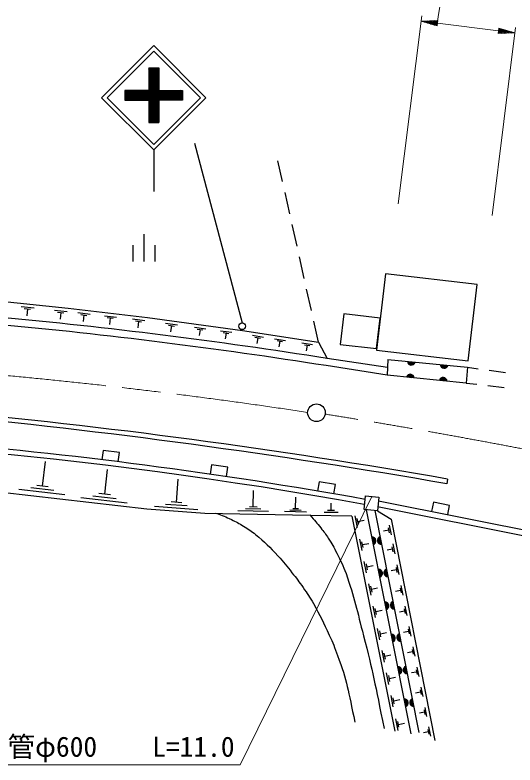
# Model space of a CAD drawing. Units: millimetres, scale not verified. Extents: x 40000 to 680000, y 20000 to 380000.
# Drawn here: x 341565 to 386972, y 273118 to 341253 of the extents above; entities that cross this region are included whole.
import ezdxf
from ezdxf.enums import TextEntityAlignment as Align

# ---------------------------------------------------------------- set-up
doc = ezdxf.new("R2010")
doc.units = ezdxf.units.MM
doc.header["$LTSCALE"] = 1000
doc.linetypes.add('CHAIN', pattern=[18.5, 12, -1.5, 3.5, -1.5])
for name, color, linetype, lineweight in [('M-BGD', 7, 'Continuous', 25), ('M-BMK', 2, 'CHAIN', 13), ('M-BMK-SRVR', 3, 'Continuous', 25), ('M-STR-HTXT', 7, 'Continuous', 13), ('M-STR-STRC', 7, 'Continuous', 25), ('M-STR-STRD', 7, 'Continuous', 25)]:
    doc.layers.add(name, color=color, linetype=linetype, lineweight=lineweight)
doc.styles.add('ＭＳ ゴシック', font='')
doc.styles.get('ＭＳ ゴシック').set_extended_font_data('MS Gothic')

msp = doc.modelspace()

# ---------------------------------------------------------------- hatches: boundary and pattern name
at = {"layer": 'M-STR-STRC'}
h = msp.add_hatch(dxfattribs=at)
h.set_pattern_fill('USER', color=256, style=0, pattern_type=2)
h.set_pattern_definition([(45, (353285, 334409), (-70.7107, 70.7107), []), (135, (353285, 334409), (-70.7107, -70.7107), [])])
h.paths.add_polyline_path([(351552, 334409), (353713, 334409), (353713, 336441), (354613, 336441), (354613, 334409), (356775, 334409), (356775, 333509), (354613, 333509), (354613, 331476), (353713, 331476), (353713, 333509), (351552, 333509)])

# ---------------------------------------------------------------- linework, layer by layer
at = {"layer": 'M-BGD'}
for p, q in [((365872, 326115), (365449, 328013)), ((366525, 323186), (366090, 325139)), ((367179, 320258), (366743, 322210)), ((353257, 321346), (353257, 318846)), ((352257, 320346), (352257, 318846)), ((354257, 320346), (354257, 318846)), ((367832, 317330), (367396, 319282)), ((368485, 314402), (368050, 316354)), ((342135, 314763), (343291, 314642)), ((342408, 314579), (342986, 314518)), ((342697, 314548), (342633, 313932)), ((345156, 314448), (346310, 314328)), ((345428, 314264), (346005, 314204)), ((345717, 314234), (345652, 313619)), ((347275, 314216), (348400, 314085)), ((347538, 314033), (348101, 313968)), ((347820, 314000), (347750, 313400)), ((349687, 313935), (350769, 313809)), ((349940, 313760), (350481, 313697)), ((350211, 313728), (350144, 313151)), ((352247, 313637), (353363, 313508)), ((352508, 313456), (353067, 313391)), ((352788, 313424), (352718, 312828)), ((369126, 311528), (368703, 313426)), ((355245, 313252), (356329, 313103)), ((355497, 313071), (356039, 312996)), ((355768, 313033), (355688, 312455)), ((357867, 312892), (358904, 312749)), ((358107, 312718), (358626, 312646)), ((358367, 312682), (358290, 312129)), ((360240, 312565), (361253, 312426)), ((360474, 312395), (360981, 312325)), ((360728, 312360), (360653, 311820)), ((363126, 312152), (364141, 311995)), ((363359, 311978), (363866, 311899)), ((363612, 311938), (363529, 311397)), ((365140, 311841), (366134, 311687)), ((365368, 311670), (365865, 311593)), ((365617, 311631), (365535, 311102)), ((367621, 311457), (368587, 311308)), ((367843, 311291), (368326, 311216)), ((368084, 311254), (368005, 310738)), ((375398, 309216), (369918, 310053)), ((375373, 308519), (369814, 309399)), ((375426, 309960), (375373, 308519)), ((375426, 309960), (382656, 309251)), ((382656, 309251), (382548, 307816)), ((382656, 309251), (383638, 309114)), ((384628, 308975), (386114, 308767)), ((382548, 307816), (375373, 308519)), ((382548, 307816), (383506, 307706)), ((384500, 307592), (385990, 307421)), ((344070, 298455), (344325, 300682)), ((349716, 297710), (349974, 299961)), ((344591, 298395), (343548, 298515)), ((356235, 296983), (356393, 299072)), ((346093, 297659), (341918, 298138)), ((345081, 298057), (342994, 298297)), ((350244, 297649), (349188, 297770)), ((363207, 296558), (363234, 298051)), ((351762, 296904), (347540, 297389)), ((350739, 297307), (348628, 297549)), ((367047, 296386), (367066, 297463)), ((358154, 296313), (354238, 296609)), ((357195, 296648), (355236, 296796)), ((356725, 296946), (355746, 297020)), ((363557, 296552), (362857, 296564)), ((367299, 296382), (366794, 296391)), ((370273, 296230), (370285, 296912)), ((374473, 296594), (404593, 290598)), ((364600, 296160), (361801, 296210)), ((363904, 296359), (362504, 296384)), ((368052, 296099), (366032, 296135)), ((367549, 296243), (366539, 296260)), ((370910, 296048), (369630, 296071)), ((370593, 296225), (369953, 296236)), ((372161, 295726), (376054, 276198)), ((372671, 294701), (372463, 295746)), ((377546, 275943), (373483, 296306)), ((374233, 296231), (378253, 276084)), ((372759, 294990), (372654, 295513)), ((372707, 295251), (373264, 295362)), ((375503, 294444), (375022, 294350)), ((375459, 294670), (375548, 294219)), ((375535, 294919), (375712, 294017)), ((373091, 292594), (372883, 293639)), ((373179, 292883), (373075, 293406)), ((373127, 293144), (373684, 293255)), ((375873, 293197), (376050, 292295)), ((375841, 292722), (375360, 292628)), ((375797, 292948), (375885, 292497)), ((373495, 290568), (373287, 291613)), ((373583, 290857), (373478, 291380)), ((373531, 291118), (374088, 291229)), ((376168, 291062), (376255, 290616)), ((376243, 291309), (376418, 290416)), ((376211, 290839), (375735, 290746)), ((373899, 288541), (373691, 289587)), ((373987, 288830), (373883, 289353)), ((373935, 289091), (374493, 289203)), ((376580, 288966), (376109, 288873)), ((376537, 289187), (376623, 288745)), ((376611, 289430), (376784, 288547)), ((374304, 286513), (374095, 287560)), ((376978, 287561), (377149, 286687)), ((374391, 286803), (374287, 287326)), ((374339, 287064), (374897, 287176)), ((376947, 287102), (376481, 287010)), ((376904, 287320), (376990, 286883)), ((374708, 284485), (374499, 285532)), ((377342, 285701), (377512, 284837)), ((374795, 284775), (374691, 285298)), ((374743, 285037), (375301, 285148)), ((377312, 285247), (376851, 285156)), ((377269, 285463), (377354, 285030)), ((375112, 282457), (374903, 283505)), ((377633, 283615), (377717, 283187)), ((377705, 283851), (377873, 282996)), ((375200, 282747), (375095, 283271)), ((375147, 283009), (375706, 283120)), ((377675, 283401), (377219, 283312)), ((375517, 280428), (375308, 281476)), ((378036, 281565), (377585, 281476)), ((377995, 281776), (378078, 281353)), ((378066, 282010), (378232, 281164)), ((375604, 280718), (375500, 281242)), ((375552, 280980), (376111, 281092)), ((378425, 280178), (378589, 279341)), ((375921, 278399), (375712, 279447)), ((378396, 279737), (377949, 279650)), ((378355, 279947), (378437, 279528)), ((376009, 278689), (375904, 279213)), ((375956, 278951), (376516, 279063)), ((378713, 278126), (378794, 277712)), ((378782, 278355), (378945, 277527)), ((378753, 277919), (378312, 277833)), ((376349, 276255), (376140, 277303)), ((376436, 276544), (376332, 277069)), ((376384, 276807), (376943, 276918)), ((379103, 276136), (378661, 276049)), ((379062, 276343), (379143, 275929)), ((379132, 276571), (379294, 275743))]:
    msp.add_line(p, q, dxfattribs=at)
for points in [[(302083, 315777), (302291, 320178), (303551, 317313), (310679, 317144), (318713, 316801), (327017, 316344), (339716, 315317), (346387, 314621), (353584, 313784), (362234, 312594), (369126, 311528), (369918, 310053)], [(350945, 300663), (351049, 301511), (349560, 301694), (349456, 300847)], [(372161, 295726), (368368, 295793), (358809, 295963), (353538, 296360), (321899, 299993), (299202, 300586)], [(360759, 299318), (360884, 300163), (359399, 300381), (359275, 299536)], [(370515, 297747), (370659, 298589), (369180, 298842), (369036, 298000)], [(374577, 297118), (405279, 291006), (404609, 286768)], [(380862, 295867), (381029, 296704), (379557, 296997), (379390, 296160)], [(374486, 296206), (375738, 295444), (379680, 275334)]]:
    msp.add_lwpolyline(points, dxfattribs=at)
for points in [[(374392, 310800), (382727, 309826), (383537, 316755), (375202, 317729)], [(374408, 310941), (374733, 313716), (371418, 314104), (371093, 311328)], [(373400, 297564), (374610, 297443), (374486, 296206), (373276, 296327)]]:
    msp.add_lwpolyline(points, close=True, dxfattribs=at)
for centre, radius, start, end in [((296188, -156925), 472762, 81.02781, 84.68034), ((296188, -156925), 472100, 81.02781, 84.68034), ((377553, 309806), 354, 183.19612, 345.6013), ((377553, 309806), 283, 185.42016, 343.37726), ((377553, 309806), 212, 189.16649, 339.63094), ((377553, 309806), 142, 196.87822, 331.91921), ((377553, 309806), 100, 207.19588, 321.60154), ((377553, 309806), 100, 207.19588, 321.60154), ((380539, 309513), 354, 183.19612, 345.6013), ((380539, 309513), 283, 185.42016, 343.37726), ((380539, 309513), 212, 189.16649, 339.63094), ((380539, 309513), 142, 196.87822, 331.91921), ((380539, 309513), 100, 207.19588, 321.60154), ((380539, 309513), 100, 207.19588, 321.60154), ((377462, 308260), 354, 3.19612, 165.6013), ((377462, 308260), 283, 5.42016, 163.37726), ((377462, 308260), 212, 9.16649, 159.63094), ((377462, 308260), 142, 16.87822, 151.91921), ((377462, 308260), 100, 27.19588, 141.60154), ((377462, 308260), 100, 27.19588, 141.60154), ((380448, 307967), 354, 3.19612, 165.6013), ((380448, 307967), 283, 5.42016, 163.37726), ((380448, 307967), 212, 9.16649, 159.63094), ((380448, 307967), 142, 16.87822, 151.91921), ((380448, 307967), 100, 27.19588, 141.60154), ((380448, 307967), 100, 27.19588, 141.60154), ((298547, -118071), 421999, 79.78748, 90.7906), ((298547, -118071), 421544, 79.78748, 90.12157), ((373994, 293469), 354, 290.08013, 92.48531), ((373994, 293469), 283, 292.30417, 90.26127), ((373994, 293469), 212, 296.0505, 86.51494), ((374829, 293523), 354, 110.08013, 272.48531), ((374829, 293523), 283, 112.30417, 270.26127), ((374829, 293523), 212, 116.0505, 266.51494), ((373994, 293469), 142, 303.76223, 78.80321), ((373994, 293469), 100, 314.07989, 68.48555), ((373994, 293469), 100, 314.07989, 68.48555), ((374829, 293523), 142, 123.76223, 258.80321), ((374829, 293523), 100, 134.07989, 248.48555), ((374829, 293523), 100, 134.07989, 248.48555), ((374581, 290527), 354, 290.08013, 92.48531), ((374581, 290527), 283, 292.30417, 90.26127), ((374581, 290527), 212, 296.0505, 86.51494), ((374581, 290527), 142, 303.76223, 78.80321), ((374581, 290527), 100, 314.07989, 68.48555), ((374581, 290527), 100, 314.07989, 68.48555), ((375416, 290581), 354, 110.08013, 272.48531), ((375416, 290581), 283, 112.30417, 270.26127), ((375416, 290581), 212, 116.0505, 266.51494), ((375416, 290581), 142, 123.76223, 258.80321), ((375416, 290581), 100, 134.07989, 248.48555), ((375416, 290581), 100, 134.07989, 248.48555), ((375168, 287585), 354, 290.08013, 92.48531), ((375168, 287585), 283, 292.30417, 90.26127), ((375168, 287585), 212, 296.0505, 86.51494), ((375168, 287585), 142, 303.76223, 78.80321), ((375168, 287585), 100, 314.07989, 68.48555), ((375168, 287585), 100, 314.07989, 68.48555), ((376002, 287639), 354, 110.08013, 272.48531), ((376002, 287639), 283, 112.30417, 270.26127), ((376002, 287639), 212, 116.0505, 266.51494), ((376002, 287639), 142, 123.76223, 258.80321), ((376002, 287639), 100, 134.07989, 248.48555), ((376002, 287639), 100, 134.07989, 248.48555), ((375755, 284643), 354, 290.08013, 92.48531), ((375755, 284643), 283, 292.30417, 90.26127), ((375755, 284643), 212, 296.0505, 86.51494), ((376589, 284697), 354, 110.08013, 272.48531), ((376589, 284697), 283, 112.30417, 270.26127), ((376589, 284697), 212, 116.0505, 266.51494), ((376589, 284697), 142, 123.76223, 258.80321), ((375755, 284643), 142, 303.76223, 78.80321), ((375755, 284643), 100, 314.07989, 68.48555), ((375755, 284643), 100, 314.07989, 68.48555), ((376589, 284697), 100, 134.07989, 248.48555), ((376589, 284697), 100, 134.07989, 248.48555), ((377176, 281755), 354, 110.08013, 272.48531), ((376342, 281701), 354, 290.08013, 92.48531), ((376342, 281701), 283, 292.30417, 90.26127), ((376342, 281701), 212, 296.0505, 86.51494), ((376342, 281701), 142, 303.76223, 78.80321), ((376342, 281701), 100, 314.07989, 68.48555), ((376342, 281701), 100, 314.07989, 68.48555), ((377176, 281755), 283, 112.30417, 270.26127), ((377176, 281755), 212, 116.0505, 266.51494), ((377176, 281755), 142, 123.76223, 258.80321), ((377176, 281755), 100, 134.07989, 248.48555), ((377176, 281755), 100, 134.07989, 248.48555), ((376929, 278759), 354, 290.08013, 92.48531), ((376929, 278759), 283, 292.30417, 90.26127), ((376929, 278759), 212, 296.0505, 86.51494), ((376929, 278759), 142, 303.76223, 78.80321), ((376929, 278759), 100, 314.07989, 68.48555), ((376929, 278759), 100, 314.07989, 68.48555), ((377763, 278813), 354, 110.08013, 272.48531), ((377763, 278813), 283, 112.30417, 270.26127), ((377763, 278813), 212, 116.0505, 266.51494), ((377763, 278813), 142, 123.76223, 258.80321), ((377763, 278813), 100, 134.07989, 248.48555), ((377763, 278813), 100, 134.07989, 248.48555)]:
    msp.add_arc(centre, radius, start, end, dxfattribs=at)
for points, knots in [([(359775, 296009), (360463, 295752), (360667, 295682), (361214, 295416), (361654, 295203), (361900, 295081), (362315, 294824), (362759, 294548), (363009, 294390), (363416, 294062), (364272, 293372), (364692, 292913), (365448, 292114), (365980, 291552), (366239, 291199), (366718, 290590), (367127, 290071), (367357, 289780), (367734, 289236), (368115, 288685), (368329, 288375), (368665, 287796), (369296, 286709), (369568, 286054), (370104, 284918), (370440, 284207), (370588, 283790), (370866, 283055), (371731, 280770), (371823, 279860), (372431, 277000)], [0, 0, 0, 0, 1, 1, 1, 2, 2, 2, 3, 3, 3, 4, 4, 4, 5, 5, 5, 6, 6, 6, 7, 7, 7, 8, 8, 8, 9, 9, 9, 10, 10, 10, 10]), ([(368326, 295840), (368824, 295289), (368969, 295136), (369342, 294654), (369618, 294299), (369777, 294101), (370020, 293723), (370348, 293212), (370514, 292913), (370782, 292368), (371133, 291651), (371365, 291260), (371628, 290506), (372383, 288342), (372644, 287077), (373220, 284859), (374067, 281600), (374262, 280487), (375077, 276440)], [0, 0, 0, 0, 1, 1, 1, 2, 2, 2, 3, 3, 3, 4, 4, 4, 5, 5, 5, 6, 6, 6, 6])]:
    msp.add_open_spline(points, degree=3, knots=knots, dxfattribs=at)
at = {"layer": 'M-BMK'}
for centre, radius, start, end in [((296114, -169448), 480035, 81.37015, 93.14764), ((276922, -274781), 587159, 75.19646, 80.90521)]:
    msp.add_arc(centre, radius, start, end, dxfattribs=at)
at = {"layer": 'M-BMK-SRVR'}
msp.add_circle((368943, 305122), 800, dxfattribs=at)
at = {"layer": 'M-STR-HTXT'}
for p, q in [((379883, 340341), (381942, 353303)), ((376367, 324108), (378501, 341186)), ((378439, 340690), (379959, 340752)), ((378439, 340690), (379897, 340256)), ((378439, 340690), (379928, 340504)), ((379934, 340554), (378743, 340702)), ((379047, 340715), (379940, 340603)), ((379946, 340653), (379351, 340727)), ((379655, 340740), (379953, 340702)), ((379897, 340256), (379959, 340752)), ((379922, 340454), (378731, 340603)), ((379022, 340516), (379915, 340405)), ((379909, 340355), (379314, 340430)), ((379605, 340343), (379903, 340306)), ((379928, 340504), (385474, 339811)), ((384889, 323043), (387024, 340121)), ((385505, 340059), (385443, 339563)), ((385796, 339972), (385499, 340009)), ((386962, 339625), (385505, 340059)), ((386962, 339625), (385443, 339563)), ((385747, 339575), (385449, 339612)), ((385455, 339662), (386050, 339587)), ((386354, 339600), (385461, 339711)), ((385468, 339761), (386658, 339612)), ((386962, 339625), (385474, 339811)), ((385480, 339860), (386671, 339711)), ((386379, 339798), (385486, 339910)), ((385492, 339960), (386088, 339885))]:
    msp.add_line(p, q, dxfattribs=at)
msp.add_lwpolyline([(373966, 297507), (362021, 273118), (330571, 273118)], dxfattribs=at)
at = {"layer": 'M-STR-STRC'}
for p, q in [((349435, 333738), (354173, 338476)), ((349930, 333738), (354173, 337981)), ((354173, 338476), (358910, 333738)), ((354173, 337981), (358415, 333738)), ((353713, 336441), (354613, 336441)), ((353713, 336441), (353713, 334409)), ((354613, 336441), (354613, 334409)), ((353713, 334409), (351552, 334409)), ((351552, 334409), (351552, 333509)), ((349435, 333738), (354173, 329001)), ((349930, 333738), (354173, 329496)), ((351552, 333509), (353713, 333509)), ((353713, 333509), (353713, 331476)), ((354173, 329496), (358415, 333738)), ((354173, 329001), (358910, 333738)), ((354613, 333509), (354613, 331476)), ((353713, 331476), (354613, 331476)), ((357866, 329616), (362199, 313280)), ((354173, 329001), (354173, 325213))]:
    msp.add_line(p, q, dxfattribs=at)
msp.add_lwpolyline([(354613, 334409), (356775, 334409), (356775, 333509), (354613, 333509)], dxfattribs=at)
msp.add_circle((362199, 312975), 305, dxfattribs=at)
at = {"layer": 'M-STR-STRD'}
msp.add_line((380846, 299092), (380772, 298667), dxfattribs=at)
for centre, radius, start, end in [((279629, -278781), 586670, 80.0652, 84.65476), ((275154, -307731), 615527, 80.1198, 84.48996)]:
    msp.add_arc(centre, radius, start, end, dxfattribs=at)

# ---------------------------------------------------------------- texts
at = {"layer": 'M-STR-HTXT', "style": 'ＭＳ ゴシック'}
msp.add_text('ヒューム管φ600\u3000\u3000L=11.0', height=1833, dxfattribs=at).set_placement((346196, 273318), align=Align.BOTTOM_CENTER)

doc.saveas('drawing.dxf')
